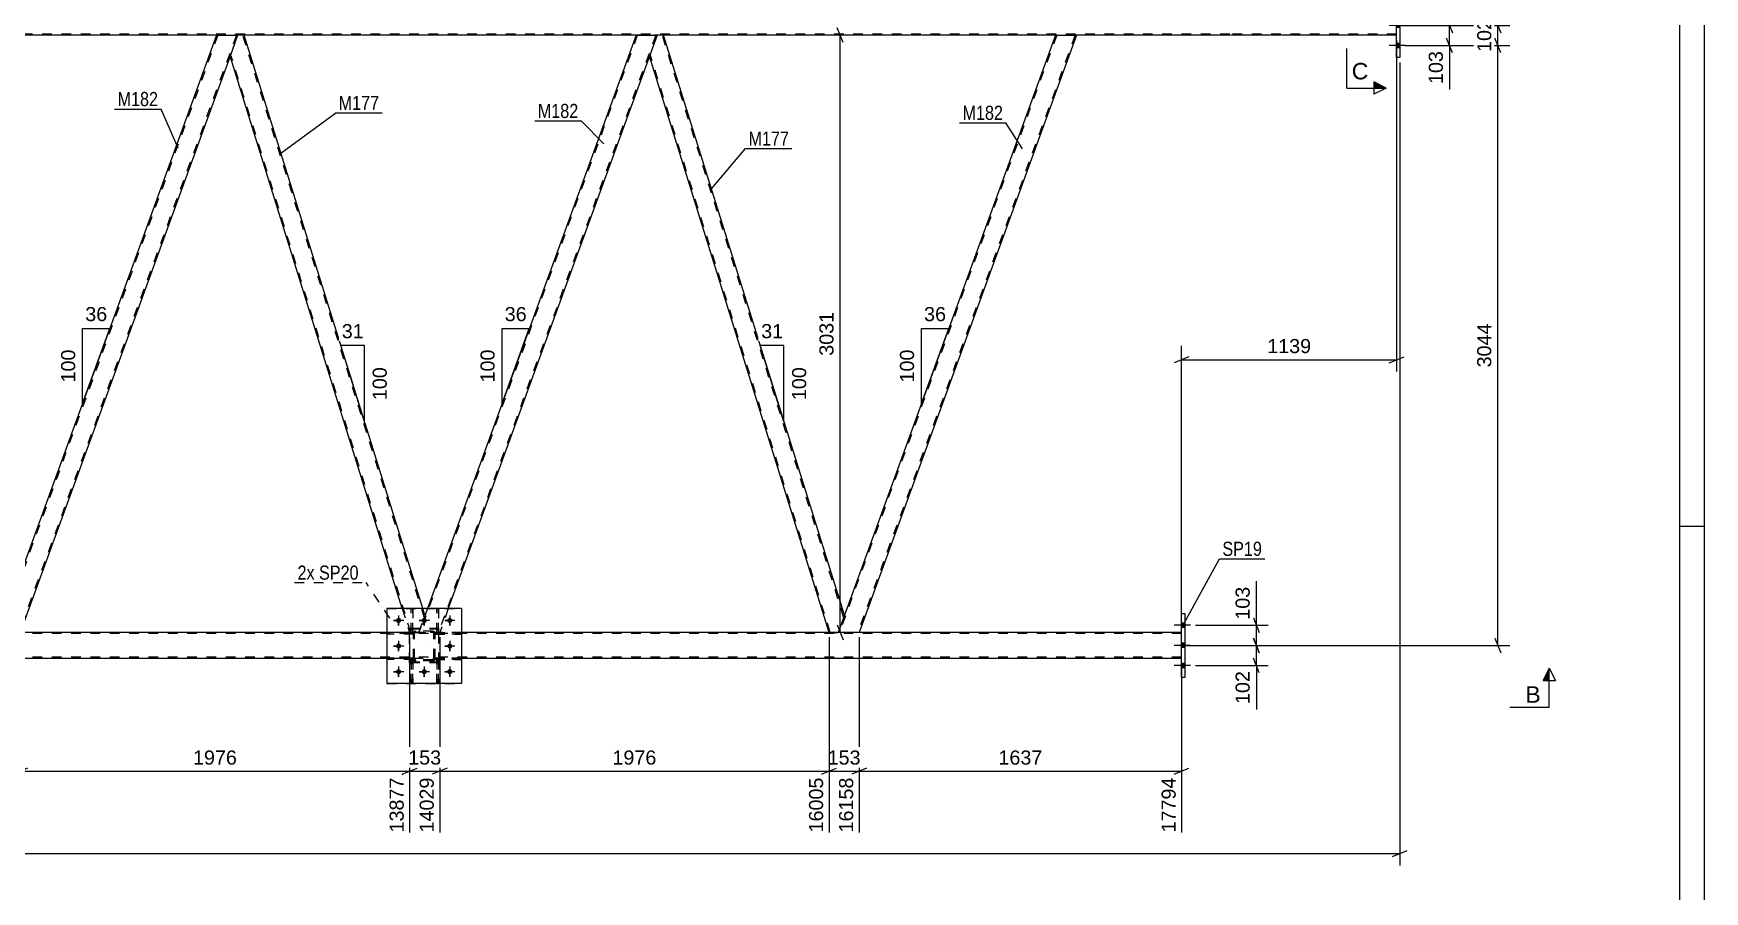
# Model space of a CAD drawing. Header units: millimetres. Extents: x -111 to 730, y -400 to 194.
# Drawn here: x 390.5 to 729.7, y -175.8 to -1.6 of the extents above; entities that cross this region are included whole.
import ezdxf

# ---------------------------------------------------------------- set-up
doc = ezdxf.new("R2010")
doc.units = ezdxf.units.MM
doc.linetypes.add('DXK_LINE_DOT2', pattern=[3.9198, 1.9599, -1.9599])
doc.linetypes.add('DXK_LINE_DOT3', pattern=[5.9187, 2.979, -0.9799, 0.9799, -0.9799])
doc.styles.add('Arial', font='ARIAL.TTF', dxfattribs={"height": 0.2})
doc.styles.add('Arial Narrow', font='ARIALN.TTF', dxfattribs={"height": 0.2})

# ---------------------------------------------------------------- blocks, each defined once
blk = doc.blocks.new('Unknown-203724211-1113')
at = {"color": 5, "linetype": 'Continuous'}
for p, q in [((729.67, -399.7), (729.67, 194.3)), ((724.67, -394.7), (724.67, 189.3)), ((729.67, -101.7), (724.67, -101.7))]:
    blk.add_line(p, q, dxfattribs=at)
blk = doc.blocks.new('Part-203724211-3107 - 2778')
at = {"color": 7, "linetype": 'DXK_LINE_DOT2'}
for p, q in [((477.38, -123.23), (471.98, -123.23)), ((471.98, -123.23), (471.98, -123.55)), ((471.98, -123.55), (477.38, -123.55)), ((472.58, -123.55), (472.58, -123.23)), ((477.38, -123.55), (477.38, -123.23))]:
    blk.add_line(p, q, dxfattribs=at)
blk = doc.blocks.new('Part-203724211-3131 - 2778')
at = {"color": 7, "linetype": 'DXK_LINE_DOT2'}
for p, q in [((467.13, -123.24), (467.13, -118.39)), ((467.13, -118.39), (467.45, -118.39)), ((467.45, -118.39), (467.45, -123.24)), ((467.13, -122.64), (467.45, -122.64)), ((467.45, -123.24), (467.13, -123.24))]:
    blk.add_line(p, q, dxfattribs=at)
blk = doc.blocks.new('Part-203724211-3101 - 2778')
at = {"color": 7, "linetype": 'DXK_LINE_DOT2'}
for p, q in [((472.33, -133.59), (472.33, -128.76)), ((472.33, -128.76), (472.65, -128.76)), ((472.65, -128.76), (472.65, -133.59)), ((472.33, -129.36), (472.65, -129.36)), ((472.65, -133.59), (472.33, -133.59))]:
    blk.add_line(p, q, dxfattribs=at)
blk = doc.blocks.new('Part-203724211-3113 - 2778')
at = {"color": 7, "linetype": 'DXK_LINE_DOT2'}
for p, q in [((467.58, -128.43), (462.18, -128.43)), ((462.18, -128.75), (462.18, -128.43)), ((467.58, -128.75), (462.18, -128.75)), ((466.98, -128.75), (466.98, -128.43)), ((467.58, -128.43), (467.58, -128.75))]:
    blk.add_line(p, q, dxfattribs=at)
blk = doc.blocks.new('Part-203724211-2996 - 2778')
at = {"color": 2, "linetype": 'Continuous'}
for p, q in [((431.9, -2), (430.36, -6.25)), ((433.22, -2), (431.9, -2)), ((469.5, -118.4), (433.22, -2)), ((465.31, -118.4), (430.36, -6.25))]:
    blk.add_line(p, q, dxfattribs=at)
at = {"color": 7, "linetype": 'DXK_LINE_DOT2'}
for p, q in [((469.79, -120.12), (432.97, -2)), ((467.07, -123.22), (430.49, -5.88)), ((465.31, -118.4), (466.82, -123.22)), ((469.93, -119.75), (469.5, -118.4)), ((468.66, -123.22), (469.93, -119.75)), ((466.82, -123.22), (468.66, -123.22))]:
    blk.add_line(p, q, dxfattribs=at)
blk = doc.blocks.new('Bolt-203724211-3374 - 2778')
at = {"linetype": 'Continuous'}
for points in [[(465.1, -120.8, -1), (464.06, -120.8, -1)], [(470.3, -120.8, -1), (469.26, -120.8, -1)], [(475.5, -120.8, -1), (474.46, -120.8, -1)], [(465.1, -126, -1), (464.06, -126, -1)], [(475.5, -126, -1), (474.46, -126, -1)], [(465.1, -131.2, -1), (464.06, -131.2, -1)], [(470.3, -131.2, -1), (469.26, -131.2, -1)], [(475.5, -131.2, -1), (474.46, -131.2, -1)]]:
    blk.add_hatch(color=1, dxfattribs=at).paths.add_polyline_path(points)
at = {"color": 1, "linetype": 'Continuous'}
for p, q in [((465.62, -120.8), (463.54, -120.8)), ((464.58, -119.76), (464.58, -121.84)), ((470.82, -120.8), (468.74, -120.8)), ((469.78, -119.76), (469.78, -121.84)), ((476.02, -120.8), (473.94, -120.8)), ((474.98, -119.76), (474.98, -121.84)), ((464.58, -124.96), (464.58, -127.04)), ((474.98, -124.96), (474.98, -127.04)), ((465.62, -126), (463.54, -126)), ((476.02, -126), (473.94, -126)), ((465.62, -131.2), (463.54, -131.2)), ((464.58, -130.16), (464.58, -132.24)), ((470.82, -131.2), (468.74, -131.2)), ((469.78, -130.16), (469.78, -132.24)), ((476.02, -131.2), (473.94, -131.2)), ((474.98, -130.16), (474.98, -132.24))]:
    blk.add_line(p, q, dxfattribs=at)
blk = doc.blocks.new('Part-203724211-3031 - 2778')
at = {"color": 7, "linetype": 'DXK_LINE_DOT2'}
for p, q in [((427.9, -2), (383.78, -123.22)), ((431.65, -2), (387.53, -123.22)), ((427.9, -2), (427.92, -2)), ((431.9, -2), (430.36, -6.25)), ((384.79, -119.75), (383.53, -123.22)), ((387.78, -123.22), (383.53, -123.22))]:
    blk.add_line(p, q, dxfattribs=at)
at = {"color": 2, "linetype": 'Continuous'}
for p, q in [((427.65, -2), (384.79, -119.75)), ((427.65, -2), (431.9, -2)), ((430.36, -6.25), (387.78, -123.22))]:
    blk.add_line(p, q, dxfattribs=at)
blk = doc.blocks.new('Part-203724211-3036 - 2778')
at = {"color": 7, "linetype": 'DXK_LINE_DOT2'}
for p, q in [((513.04, -2), (468.92, -123.22)), ((516.78, -2), (472.66, -123.22)), ((513.04, -2), (513.06, -2)), ((517.04, -2), (515.49, -6.25)), ((470.42, -118.4), (468.66, -123.22)), ((474.67, -118.4), (472.92, -123.22)), ((472.92, -123.22), (468.66, -123.22))]:
    blk.add_line(p, q, dxfattribs=at)
at = {"color": 2, "linetype": 'Continuous'}
for p, q in [((512.78, -2), (470.42, -118.4)), ((512.78, -2), (517.04, -2)), ((515.49, -6.25), (474.67, -118.4))]:
    blk.add_line(p, q, dxfattribs=at)
blk = doc.blocks.new('Part-203724211-3041 - 2778')
at = {"color": 7, "linetype": 'DXK_LINE_DOT2'}
for p, q in [((598.17, -2), (554.05, -123.22)), ((601.92, -2), (557.8, -123.22)), ((598.17, -2), (598.19, -2)), ((555.06, -119.75), (553.8, -123.22)), ((558.05, -123.22), (553.8, -123.22))]:
    blk.add_line(p, q, dxfattribs=at)
at = {"color": 2, "linetype": 'Continuous'}
for p, q in [((597.92, -2), (555.06, -119.75)), ((602.17, -2), (558.05, -123.22)), ((597.92, -2), (602.17, -2))]:
    blk.add_line(p, q, dxfattribs=at)
blk = doc.blocks.new('Part-203724211-3046 - 2778')
at = {"color": 2, "linetype": 'Continuous'}
for p, q in [((517.04, -2), (515.49, -6.25)), ((518.36, -2), (517.04, -2)), ((555.06, -119.75), (518.36, -2)), ((551.95, -123.22), (515.49, -6.25)), ((554.79, -120.49), (553.8, -123.22)), ((555.06, -119.75), (554.79, -120.49))]:
    blk.add_line(p, q, dxfattribs=at)
at = {"color": 7, "linetype": 'DXK_LINE_DOT2'}
for p, q in [((554.92, -120.12), (518.11, -2)), ((552.2, -123.22), (515.63, -5.88)), ((555.04, -119.81), (554.79, -120.49)), ((551.95, -123.22), (553.8, -123.22))]:
    blk.add_line(p, q, dxfattribs=at)
blk = doc.blocks.new('Part-203724211-3056 - 2778')
at = {"color": 2, "linetype": 'Continuous'}
for p, q in [((667.17, -6.5), (667.17, 6.5)), ((667.17, 6.5), (667.81, 6.5)), ((667.81, 6.5), (667.81, -6.5)), ((667.81, -6.5), (667.17, -6.5))]:
    blk.add_line(p, q, dxfattribs=at)
blk = doc.blocks.new('Part-203724211-3097 - 2778')
at = {"color": 7, "linetype": 'DXK_LINE_DOT2'}
for p, q in [((472.78, -122.59), (466.78, -122.59)), ((466.78, -129.39), (466.78, -122.59)), ((472.78, -129.39), (472.78, -122.59)), ((472.78, -129.39), (466.78, -129.39))]:
    blk.add_line(p, q, dxfattribs=at)
blk = doc.blocks.new('Part-203724211-3098 - 2778')
at = {"color": 7, "linetype": 'DXK_LINE_DOT2'}
for p, q in [((472.78, -122.46), (466.78, -122.46)), ((466.78, -129.26), (466.78, -122.46)), ((472.78, -129.26), (472.78, -122.46)), ((472.78, -129.26), (466.78, -129.26))]:
    blk.add_line(p, q, dxfattribs=at)
blk = doc.blocks.new('Part-203724211-3099 - 2778')
at = {"color": 7, "linetype": 'DXK_LINE_DOT2'}
for p, q in [((467.58, -123.48), (467.61, -123.29)), ((467.61, -123.29), (467.58, -123.48)), ((467.58, -128.52), (467.58, -123.48)), ((467.82, -123.48), (467.84, -123.38)), ((467.82, -128.52), (467.82, -123.48)), ((467.84, -123.38), (467.89, -123.31)), ((467.87, -123.03), (468.06, -123)), ((468.06, -123), (467.87, -123.03)), ((467.89, -123.31), (467.97, -123.25)), ((467.97, -123.25), (468.06, -123.24)), ((471.5, -123), (468.06, -123)), ((468.06, -123.24), (471.5, -123.24)), ((471.5, -123), (471.68, -123.03)), ((471.68, -123.03), (471.5, -123)), ((471.5, -123.24), (471.59, -123.25)), ((471.59, -123.25), (471.67, -123.31)), ((471.67, -123.31), (471.72, -123.38)), ((471.72, -123.38), (471.74, -123.48)), ((471.74, -128.52), (471.74, -123.48)), ((471.94, -123.29), (471.98, -123.48)), ((471.98, -123.48), (471.94, -123.29)), ((471.98, -128.52), (471.98, -123.48)), ((467.61, -128.7), (467.58, -128.52)), ((467.58, -128.52), (467.61, -128.7)), ((467.84, -128.61), (467.82, -128.52)), ((467.89, -128.69), (467.84, -128.61)), ((467.97, -128.74), (467.89, -128.69)), ((468.06, -128.76), (467.97, -128.74)), ((471.5, -128.76), (468.06, -128.76)), ((471.59, -128.74), (471.5, -128.76)), ((471.67, -128.69), (471.59, -128.74)), ((471.72, -128.61), (471.67, -128.69)), ((471.74, -128.52), (471.72, -128.61)), ((471.98, -128.52), (471.94, -128.7)), ((471.94, -128.7), (471.98, -128.52)), ((468.06, -129), (467.87, -128.96)), ((467.87, -128.96), (468.06, -129)), ((471.5, -129), (468.06, -129)), ((471.68, -128.96), (471.5, -129)), ((471.5, -129), (471.68, -128.96))]:
    blk.add_line(p, q, dxfattribs=at)
at = {"color": 7, "linetype": 'DXK_LINE_DOT3'}
blk.add_line((469.78, -126), (469.78, -126), dxfattribs=at)
at = {"color": 7, "linetype": 'DXK_LINE_DOT2'}
for centre, start, end in [((468.06, -123.48), 112.5, 157.5), ((468.06, -123.48), 112.5, 157.5), ((471.5, -123.48), 22.5, 67.5), ((471.5, -123.48), 22.5, 67.5), ((468.06, -128.52), 202.5, 247.5), ((468.06, -128.52), 202.5, 247.5), ((471.5, -128.52), 292.5, 337.5), ((471.5, -128.52), 292.5, 337.5)]:
    blk.add_arc(centre, 0.48, start, end, dxfattribs=at)
blk = doc.blocks.new('Part-203724211-3103 - 2778')
at = {"color": 7, "linetype": 'DXK_LINE_DOT2'}
for p, q in [((472.33, -123.24), (472.33, -118.39)), ((472.33, -118.39), (472.65, -118.39)), ((472.65, -118.39), (472.65, -123.24)), ((472.33, -122.64), (472.65, -122.64)), ((472.65, -123.24), (472.33, -123.24))]:
    blk.add_line(p, q, dxfattribs=at)
blk = doc.blocks.new('Part-203724211-3104 - 2778')
at = {"color": 7, "linetype": 'DXK_LINE_DOT2'}
for p, q in [((467.58, -128.43), (462.18, -128.43)), ((462.18, -128.43), (462.18, -128.75)), ((467.58, -128.75), (462.18, -128.75)), ((466.98, -128.75), (466.98, -128.43)), ((467.58, -128.75), (467.58, -128.43))]:
    blk.add_line(p, q, dxfattribs=at)
blk = doc.blocks.new('Part-203724211-3105 - 2778')
at = {"color": 7, "linetype": 'DXK_LINE_DOT2'}
for p, q in [((467.58, -123.23), (462.18, -123.23)), ((462.18, -123.23), (462.18, -123.55)), ((467.58, -123.55), (462.18, -123.55)), ((466.98, -123.55), (466.98, -123.23)), ((467.58, -123.55), (467.58, -123.23))]:
    blk.add_line(p, q, dxfattribs=at)
blk = doc.blocks.new('Part-203724211-3106 - 2778')
at = {"color": 7, "linetype": 'DXK_LINE_DOT2'}
for p, q in [((477.38, -128.43), (471.98, -128.43)), ((471.98, -128.43), (471.98, -128.75)), ((471.98, -128.75), (477.38, -128.75)), ((472.58, -128.75), (472.58, -128.43)), ((477.38, -128.75), (477.38, -128.43))]:
    blk.add_line(p, q, dxfattribs=at)
blk = doc.blocks.new('Part-203724211-3108 - 2778')
at = {"color": 7, "linetype": 'DXK_LINE_DOT2'}
for p, q in [((467.58, -123.48), (467.61, -123.29)), ((467.61, -123.29), (467.58, -123.48)), ((467.58, -128.52), (467.58, -123.48)), ((467.82, -123.48), (467.84, -123.38)), ((467.82, -128.52), (467.82, -123.48)), ((467.84, -123.38), (467.89, -123.31)), ((467.87, -123.03), (468.06, -123)), ((468.06, -123), (467.87, -123.03)), ((467.89, -123.31), (467.97, -123.25)), ((467.97, -123.25), (468.06, -123.24)), ((471.5, -123), (468.06, -123)), ((468.06, -123.24), (471.5, -123.24)), ((471.5, -123), (471.68, -123.03)), ((471.68, -123.03), (471.5, -123)), ((471.5, -123.24), (471.59, -123.25)), ((471.59, -123.25), (471.67, -123.31)), ((471.67, -123.31), (471.72, -123.38)), ((471.72, -123.38), (471.74, -123.48)), ((471.74, -128.52), (471.74, -123.48)), ((471.94, -123.29), (471.98, -123.48)), ((471.98, -123.48), (471.94, -123.29)), ((471.98, -128.52), (471.98, -123.48)), ((467.61, -128.7), (467.58, -128.52)), ((467.58, -128.52), (467.61, -128.7)), ((467.84, -128.61), (467.82, -128.52)), ((467.89, -128.69), (467.84, -128.61)), ((467.97, -128.74), (467.89, -128.69)), ((468.06, -128.76), (467.97, -128.74)), ((471.5, -128.76), (468.06, -128.76)), ((471.59, -128.74), (471.5, -128.76)), ((471.67, -128.69), (471.59, -128.74)), ((471.72, -128.61), (471.67, -128.69)), ((471.74, -128.52), (471.72, -128.61)), ((471.98, -128.52), (471.94, -128.7)), ((471.94, -128.7), (471.98, -128.52)), ((468.06, -129), (467.87, -128.96)), ((467.87, -128.96), (468.06, -129)), ((471.5, -129), (468.06, -129)), ((471.68, -128.96), (471.5, -129)), ((471.5, -129), (471.68, -128.96))]:
    blk.add_line(p, q, dxfattribs=at)
at = {"color": 7, "linetype": 'DXK_LINE_DOT3'}
blk.add_line((469.78, -126), (469.78, -126), dxfattribs=at)
at = {"color": 7, "linetype": 'DXK_LINE_DOT2'}
for centre, start, end in [((468.06, -123.48), 112.5, 157.5), ((468.06, -123.48), 112.5, 157.5), ((471.5, -123.48), 22.5, 67.5), ((471.5, -123.48), 22.5, 67.5), ((468.06, -128.52), 202.5, 247.5), ((468.06, -128.52), 202.5, 247.5), ((471.5, -128.52), 292.5, 337.5), ((471.5, -128.52), 292.5, 337.5)]:
    blk.add_arc(centre, 0.48, start, end, dxfattribs=at)
blk = doc.blocks.new('Part-203724211-3110 - 2778')
at = {"color": 7, "linetype": 'DXK_LINE_DOT2'}
for p, q in [((472.65, -128.76), (472.33, -128.76)), ((472.33, -128.76), (472.33, -133.59)), ((472.65, -133.59), (472.65, -128.76)), ((472.33, -129.36), (472.65, -129.36)), ((472.33, -133.59), (472.65, -133.59))]:
    blk.add_line(p, q, dxfattribs=at)
blk = doc.blocks.new('Part-203724211-3112 - 2778')
at = {"color": 2, "linetype": 'Continuous'}
for p, q in [((472.33, -118.4), (472.33, -118.39)), ((472.65, -118.39), (472.33, -118.39)), ((472.65, -118.4), (472.65, -118.39))]:
    blk.add_line(p, q, dxfattribs=at)
at = {"color": 7, "linetype": 'DXK_LINE_DOT2'}
for p, q in [((472.33, -123.24), (472.33, -118.4)), ((472.65, -123.24), (472.65, -118.4)), ((472.33, -122.64), (472.65, -122.64)), ((472.65, -123.24), (472.33, -123.24))]:
    blk.add_line(p, q, dxfattribs=at)
blk = doc.blocks.new('Part-203724211-3114 - 2778')
at = {"color": 7, "linetype": 'DXK_LINE_DOT2'}
for p, q in [((467.58, -123.23), (462.18, -123.23)), ((462.18, -123.55), (462.18, -123.23)), ((467.58, -123.55), (462.18, -123.55)), ((466.98, -123.55), (466.98, -123.23)), ((467.58, -123.23), (467.58, -123.55))]:
    blk.add_line(p, q, dxfattribs=at)
blk = doc.blocks.new('Part-203724211-3115 - 2778')
at = {"color": 7, "linetype": 'DXK_LINE_DOT2'}
for p, q in [((471.98, -128.75), (471.98, -128.43)), ((471.98, -128.43), (477.38, -128.43)), ((477.38, -128.75), (471.98, -128.75)), ((472.58, -128.75), (472.58, -128.43)), ((477.38, -128.43), (477.38, -128.75))]:
    blk.add_line(p, q, dxfattribs=at)
blk = doc.blocks.new('Part-203724211-3116 - 2778')
at = {"color": 7, "linetype": 'DXK_LINE_DOT2'}
for p, q in [((471.98, -123.55), (471.98, -123.23)), ((471.98, -123.23), (477.38, -123.23)), ((477.38, -123.55), (471.98, -123.55)), ((472.58, -123.55), (472.58, -123.23)), ((477.38, -123.23), (477.38, -123.55))]:
    blk.add_line(p, q, dxfattribs=at)
blk = doc.blocks.new('Part-203724211-3121 - 2778')
at = {"color": 7, "linetype": 'DXK_LINE_DOT2'}
for p, q in [((462.18, -118.4), (477.38, -118.4)), ((462.18, -118.4), (462.18, -133.6)), ((477.38, -118.4), (477.38, -133.6)), ((462.18, -133.6), (477.38, -133.6))]:
    blk.add_line(p, q, dxfattribs=at)
blk = doc.blocks.new('Part-203724211-3126 - 2778')
at = {"color": 2, "linetype": 'Continuous'}
for p, q in [((477.38, -118.4), (462.18, -118.4)), ((462.18, -118.4), (462.18, -133.6)), ((477.38, -118.4), (477.38, -133.6)), ((477.38, -133.6), (462.18, -133.6))]:
    blk.add_line(p, q, dxfattribs=at)
blk = doc.blocks.new('Part-203724211-3129 - 2778')
at = {"color": 7, "linetype": 'DXK_LINE_DOT2'}
for p, q in [((467.13, -133.59), (467.13, -128.76)), ((467.13, -128.76), (467.45, -128.76)), ((467.45, -128.76), (467.45, -133.59)), ((467.13, -129.36), (467.45, -129.36)), ((467.45, -133.59), (467.13, -133.59))]:
    blk.add_line(p, q, dxfattribs=at)
blk = doc.blocks.new('Part-203724211-3138 - 2778')
at = {"color": 7, "linetype": 'DXK_LINE_DOT2'}
for p, q in [((467.45, -128.76), (467.13, -128.76)), ((467.13, -128.76), (467.13, -133.59)), ((467.45, -133.59), (467.45, -128.76)), ((467.13, -129.36), (467.45, -129.36)), ((467.13, -133.59), (467.45, -133.59))]:
    blk.add_line(p, q, dxfattribs=at)
blk = doc.blocks.new('Part-203724211-3140 - 2778')
at = {"color": 2, "linetype": 'Continuous'}
for p, q in [((467.13, -118.4), (467.13, -118.39)), ((467.45, -118.39), (467.13, -118.39)), ((467.45, -118.4), (467.45, -118.39))]:
    blk.add_line(p, q, dxfattribs=at)
at = {"color": 7, "linetype": 'DXK_LINE_DOT2'}
for p, q in [((467.13, -123.24), (467.13, -118.4)), ((467.45, -123.24), (467.45, -118.4)), ((467.13, -122.64), (467.45, -122.64)), ((467.45, -123.24), (467.13, -123.24))]:
    blk.add_line(p, q, dxfattribs=at)
blk = doc.blocks.new('Part-203724211-3150 - 2778')
at = {"color": 2, "linetype": 'Continuous'}
for p, q in [((623.52, -132.36), (623.52, -119.36)), ((623.52, -119.36), (624.16, -119.36)), ((624.16, -119.36), (624.16, -132.36)), ((624.16, -132.36), (623.52, -132.36))]:
    blk.add_line(p, q, dxfattribs=at)
blk = doc.blocks.new('Bolt-203724211-3368 - 2778')
at = {"linetype": 'Continuous'}
for points in [[(667.81, 3.66), (667.81, 4.54), (667.17, 4.54), (667.17, 3.66)], [(667.81, 3.66), (667.81, 4.54), (667.17, 4.54), (667.17, 3.66)], [(667.81, 3.66), (667.81, 4.54), (667.17, 4.54), (667.17, 3.66)], [(667.81, -0.46), (667.81, 0.42), (667.17, 0.42), (667.17, -0.46)], [(667.81, -0.46), (667.81, 0.42), (667.17, 0.42), (667.17, -0.46)], [(667.81, -4.54), (667.81, -3.66), (667.17, -3.66), (667.17, -4.54)], [(667.81, -4.54), (667.81, -3.66), (667.17, -3.66), (667.17, -4.54)], [(667.81, -4.54), (667.81, -3.66), (667.17, -3.66), (667.17, -4.54)]]:
    blk.add_hatch(color=1, dxfattribs=at).paths.add_polyline_path(points)
at = {"color": 1, "linetype": 'Continuous'}
for p, q in [((668.97, 4.1), (665.65, 4.1)), ((668.97, 4.1), (665.65, 4.1)), ((668.97, 4.1), (665.65, 4.1)), ((667.81, 4.54), (667.17, 4.54)), ((667.81, 4.54), (667.17, 4.54)), ((667.81, 4.54), (667.17, 4.54)), ((667.81, 3.66), (667.17, 3.66)), ((667.81, 3.66), (667.17, 3.66)), ((667.81, 3.66), (667.17, 3.66)), ((667.81, 0.42), (667.17, 0.42)), ((667.81, 0.42), (667.17, 0.42)), ((668.97, -0.02), (665.65, -0.02)), ((668.97, -0.02), (665.65, -0.02)), ((667.81, -0.46), (667.17, -0.46)), ((667.81, -0.46), (667.17, -0.46)), ((668.97, -4.1), (665.65, -4.1)), ((668.97, -4.1), (665.65, -4.1)), ((668.97, -4.1), (665.65, -4.1)), ((667.81, -3.66), (667.17, -3.66)), ((667.81, -3.66), (667.17, -3.66)), ((667.81, -3.66), (667.17, -3.66)), ((667.81, -4.54), (667.17, -4.54)), ((667.81, -4.54), (667.17, -4.54)), ((667.81, -4.54), (667.17, -4.54))]:
    blk.add_line(p, q, dxfattribs=at)
blk = doc.blocks.new('Part-203724211-3360 - 2778')
at = {"color": 7, "linetype": 'DXK_LINE_DOT2'}
for p, q in [((667.17, 2), (667.17, -2)), ((633.32, -1.76), (-29.49, -1.76)), ((433.22, -2), (427.65, -2)), ((518.36, -2), (512.78, -2)), ((602.17, -2), (597.92, -2)), ((667.17, -1.76), (633.42, -1.76))]:
    blk.add_line(p, q, dxfattribs=at)
at = {"color": 2, "linetype": 'Continuous'}
for p, q in [((427.65, -2), (348.09, -2)), ((512.78, -2), (433.22, -2)), ((597.92, -2), (518.36, -2)), ((633.32, -2), (602.17, -2)), ((667.17, -2), (633.42, -2))]:
    blk.add_line(p, q, dxfattribs=at)
blk = doc.blocks.new('Part-203724211-3365 - 2778')
at = {"color": 7, "linetype": 'DXK_LINE_DOT2'}
for p, q in [((623.52, -123.46), (-50.14, -123.46)), ((477.38, -123.22), (462.18, -123.22)), ((623.52, -128.5), (623.52, -123.22)), ((623.52, -128.26), (-50.14, -128.26)), ((477.38, -128.5), (462.18, -128.5))]:
    blk.add_line(p, q, dxfattribs=at)
at = {"color": 2, "linetype": 'Continuous'}
for p, q in [((462.18, -123.22), (221.96, -123.22)), ((623.52, -123.22), (477.38, -123.22)), ((462.18, -128.5), (221.96, -128.5)), ((623.52, -128.5), (477.38, -128.5))]:
    blk.add_line(p, q, dxfattribs=at)
blk = doc.blocks.new('Bolt-203724211-3373 - 2778')
at = {"color": 1, "linetype": 'Continuous'}
for p, q in [((463.54, -120.8), (464.23, -120.8)), ((464.58, -119.76), (464.58, -120.45)), ((464.58, -121.84), (464.58, -121.14)), ((465.62, -120.8), (464.93, -120.8)), ((468.74, -120.8), (469.43, -120.8)), ((469.78, -119.76), (469.78, -120.45)), ((469.78, -121.84), (469.78, -121.14)), ((470.82, -120.8), (470.13, -120.8)), ((473.94, -120.8), (474.63, -120.8)), ((474.98, -119.76), (474.98, -120.45)), ((474.98, -121.84), (474.98, -121.14)), ((476.02, -120.8), (475.33, -120.8)), ((464.58, -124.96), (464.58, -125.65)), ((474.98, -124.96), (474.98, -125.65)), ((463.54, -126), (464.23, -126)), ((464.58, -127.04), (464.58, -126.34)), ((465.62, -126), (464.93, -126)), ((473.94, -126), (474.63, -126)), ((474.98, -127.04), (474.98, -126.34)), ((476.02, -126), (475.33, -126)), ((463.54, -131.2), (464.23, -131.2)), ((464.58, -130.16), (464.58, -130.85)), ((464.58, -132.24), (464.58, -131.54)), ((465.62, -131.2), (464.93, -131.2)), ((468.74, -131.2), (469.43, -131.2)), ((469.78, -130.16), (469.78, -130.85)), ((469.78, -132.24), (469.78, -131.54)), ((470.82, -131.2), (470.13, -131.2)), ((473.94, -131.2), (474.63, -131.2)), ((474.98, -130.16), (474.98, -130.85)), ((474.98, -132.24), (474.98, -131.54)), ((476.02, -131.2), (475.33, -131.2))]:
    blk.add_line(p, q, dxfattribs=at)
blk = doc.blocks.new('Bolt-203724211-3375 - 2778')
at = {"linetype": 'Continuous'}
for points in [[(624.16, -122.2), (624.16, -121.32), (623.52, -121.32), (623.52, -122.2)], [(624.16, -122.2), (624.16, -121.32), (623.52, -121.32), (623.52, -122.2)], [(624.16, -122.2), (624.16, -121.32), (623.52, -121.32), (623.52, -122.2)], [(624.16, -126.32), (624.16, -125.44), (623.52, -125.44), (623.52, -126.32)], [(624.16, -126.32), (624.16, -125.44), (623.52, -125.44), (623.52, -126.32)], [(624.16, -130.4), (624.16, -129.52), (623.52, -129.52), (623.52, -130.4)], [(624.16, -130.4), (624.16, -129.52), (623.52, -129.52), (623.52, -130.4)], [(624.16, -130.4), (624.16, -129.52), (623.52, -129.52), (623.52, -130.4)]]:
    blk.add_hatch(color=1, dxfattribs=at).paths.add_polyline_path(points)
at = {"color": 1, "linetype": 'Continuous'}
for p, q in [((625.32, -121.76), (622, -121.76)), ((625.32, -121.76), (622, -121.76)), ((625.32, -121.76), (622, -121.76)), ((624.16, -121.32), (623.52, -121.32)), ((624.16, -121.32), (623.52, -121.32)), ((624.16, -121.32), (623.52, -121.32)), ((624.16, -122.2), (623.52, -122.2)), ((624.16, -122.2), (623.52, -122.2)), ((624.16, -122.2), (623.52, -122.2)), ((624.16, -125.44), (623.52, -125.44)), ((624.16, -125.44), (623.52, -125.44)), ((625.32, -125.88), (622, -125.88)), ((625.32, -125.88), (622, -125.88)), ((624.16, -126.32), (623.52, -126.32)), ((624.16, -126.32), (623.52, -126.32)), ((625.32, -129.96), (622, -129.96)), ((625.32, -129.96), (622, -129.96)), ((625.32, -129.96), (622, -129.96)), ((624.16, -129.52), (623.52, -129.52)), ((624.16, -129.52), (623.52, -129.52)), ((624.16, -129.52), (623.52, -129.52)), ((624.16, -130.4), (623.52, -130.4)), ((624.16, -130.4), (623.52, -130.4)), ((624.16, -130.4), (623.52, -130.4))]:
    blk.add_line(p, q, dxfattribs=at)
blk = doc.blocks.new('AngleDimension-203724211-4497 - 2778')
at = {"color": 7, "linetype": 'Continuous'}
for p, q in [((400.44, -61.54), (405.98, -61.54)), ((400.44, -76.76), (405.98, -61.54)), ((400.44, -76.76), (400.44, -61.54)), ((403.15, -69.3), (405.98, -61.54))]:
    blk.add_line(p, q, dxfattribs=at)
at = {"color": 0}
for points in [[(406.03, -60.64), (406.03, -56.44), (400.38, -56.44), (400.38, -60.64)], [(399.54, -65.22), (395.34, -65.22), (395.34, -73.09), (399.54, -73.09)]]:
    blk.add_wipeout(points, dxfattribs=at)
at = {"color": 3, "style": 'Arial'}
blk.add_text('36', height=2.865, dxfattribs=at).set_placement((400.98, -60.04))
blk.add_text('100', height=2.865, rotation=90.0002, dxfattribs=at).set_placement((398.94, -72.49))
blk = doc.blocks.new('StraightDimension-203724211-15833 - 2778')
at = {"color": 7, "linetype": 'Continuous'}
for p, q in [((688.33, -5.6), (687.13, -2.6)), ((670.21, -4.1), (690.13, -4.1)), ((687.73, -125.86), (687.73, -4.1)), ((687.13, -124.36), (688.33, -127.36)), ((624.52, -125.86), (690.13, -125.86))]:
    blk.add_line(p, q, dxfattribs=at)
at = {"color": 0}
blk.add_wipeout([(686.98, -59.93), (682.78, -59.93), (682.78, -70.03), (686.98, -70.03)], dxfattribs=at)
at = {"color": 3, "style": 'Arial'}
blk.add_text('3044', height=2.865, rotation=90.0002, dxfattribs=at).set_placement((686.38, -69.43))
blk = doc.blocks.new('StraightDimension-203724211-3465 - 2778')
at = {"color": 7, "linetype": 'Continuous'}
for p, q in [((387.78, -124.22), (387.78, -163.83)), ((466.82, -124.22), (466.82, -163.83)), ((389.28, -150.81), (386.28, -152.01)), ((387.78, -151.41), (466.82, -151.41)), ((465.32, -152.01), (468.32, -150.81))]:
    blk.add_line(p, q, dxfattribs=at)
at = {"color": 0}
blk.add_wipeout([(432.35, -150.66), (432.35, -146.46), (422.25, -146.46), (422.25, -150.66)], dxfattribs=at)
at = {"color": 0, "linetype": 'Continuous'}
blk.add_wipeout([(466.22, -152.11), (462.02, -152.11), (462.02, -164.43), (466.22, -164.43)], dxfattribs=at)
at = {"color": 3, "style": 'Arial'}
blk.add_text('1976', height=2.865, dxfattribs=at).set_placement((422.85, -150.06))
at = {"color": 3, "linetype": 'Continuous', "style": 'Arial'}
blk.add_text('13877', height=2.865, rotation=90.0002, dxfattribs=at).set_placement((465.62, -163.83))
blk = doc.blocks.new('StraightDimension-203724211-4369 - 2778')
at = {"color": 7, "linetype": 'Continuous'}
for p, q in [((667.17, -3), (667.17, -70.28)), ((625.02, -67.28), (622.02, -68.48)), ((623.52, -122.22), (623.52, -65.03)), ((665.67, -68.48), (668.67, -67.28)), ((623.52, -67.88), (667.17, -67.88))]:
    blk.add_line(p, q, dxfattribs=at)
at = {"color": 0}
blk.add_wipeout([(650.39, -67.13), (650.39, -62.93), (640.3, -62.93), (640.3, -67.13)], dxfattribs=at)
at = {"color": 3, "style": 'Arial'}
blk.add_text('1139', height=2.865, dxfattribs=at).set_placement((640.9, -66.53))
blk = doc.blocks.new('AngleDimension-203724211-12830 - 2778')
at = {"color": 7, "linetype": 'Continuous'}
for p, q in [((540.4, -72.72), (537.99, -65)), ((542.81, -65), (537.99, -65)), ((542.81, -80.46), (537.99, -65)), ((542.81, -80.46), (542.81, -65))]:
    blk.add_line(p, q, dxfattribs=at)
at = {"color": 0}
for points in [[(543.23, -64.1), (543.23, -59.9), (537.58, -59.9), (537.58, -64.1)], [(547.91, -68.79), (543.71, -68.79), (543.71, -76.67), (547.91, -76.67)]]:
    blk.add_wipeout(points, dxfattribs=at)
at = {"color": 3, "style": 'Arial'}
blk.add_text('31', height=2.865, dxfattribs=at).set_placement((538.18, -63.5))
blk.add_text('100', height=2.865, rotation=90.0002, dxfattribs=at).set_placement((547.31, -76.07))
blk = doc.blocks.new('StraightDimension-203724211-12866 - 2778')
at = {"color": 7, "linetype": 'Continuous'}
for p, q in [((638.09, -124.38), (639.29, -127.38)), ((625.16, -125.88), (641.09, -125.88)), ((639.29, -131.46), (638.09, -128.46)), ((638.69, -129.96), (638.69, -125.88)), ((626.32, -129.96), (641.09, -129.96))]:
    blk.add_line(p, q, dxfattribs=at)
at = {"color": 0}
blk.add_wipeout([(637.94, -130.49), (633.74, -130.49), (633.74, -138.36), (637.94, -138.36)], dxfattribs=at)
at = {"color": 7, "linetype": 'Continuous'}
blk.add_line((638.69, -129.96), (638.69, -138.88), dxfattribs=at)
blk.add_line((638.69, -129.96), (638.69, -138.88), dxfattribs=at)
at = {"color": 3, "style": 'Arial'}
blk.add_text('102', height=2.865, rotation=90.0002, dxfattribs=at).set_placement((637.34, -137.76))
blk = doc.blocks.new('AngleDimension-203724211-12816 - 2778')
at = {"color": 7, "linetype": 'Continuous'}
for p, q in [((455.27, -72.72), (452.86, -65)), ((457.68, -65), (452.86, -65)), ((457.68, -80.46), (452.86, -65)), ((457.68, -80.46), (457.68, -65))]:
    blk.add_line(p, q, dxfattribs=at)
at = {"color": 0}
for points in [[(458.09, -64.1), (458.09, -59.9), (452.45, -59.9), (452.45, -64.1)], [(462.78, -68.79), (458.58, -68.79), (458.58, -76.67), (462.78, -76.67)]]:
    blk.add_wipeout(points, dxfattribs=at)
at = {"color": 3, "style": 'Arial'}
blk.add_text('31', height=2.865, dxfattribs=at).set_placement((453.05, -63.5))
blk.add_text('100', height=2.865, rotation=90.0002, dxfattribs=at).set_placement((462.18, -76.07))
blk = doc.blocks.new('StraightDimension-203724211-4574 - 2778')
at = {"color": 7, "linetype": 'Continuous'}
for p, q in [((668.81, 0), (680.3, 0)), ((677.3, 1.5), (678.5, -1.5)), ((677.9, -4.1), (677.9, 0)), ((678.5, -5.6), (677.3, -2.6)), ((668.81, -4.1), (680.3, -4.1))]:
    blk.add_line(p, q, dxfattribs=at)
at = {"color": 0}
blk.add_wipeout([(677.15, -4.63), (672.95, -4.63), (672.95, -12.5), (677.15, -12.5)], dxfattribs=at)
at = {"color": 7, "linetype": 'Continuous'}
blk.add_line((677.9, -4.1), (677.9, -13.02), dxfattribs=at)
blk.add_line((677.9, -4.1), (677.9, -13.02), dxfattribs=at)
at = {"color": 3, "style": 'Arial'}
blk.add_text('103', height=2.865, rotation=90.0002, dxfattribs=at).set_placement((676.55, -11.9))
blk = doc.blocks.new('StraightDimension-203724211-3398 - 2778')
at = {"color": 7, "linetype": 'Continuous'}
for p, q in [((558.05, -124.22), (558.05, -163.83)), ((623.52, -129.5), (623.52, -163.83)), ((559.55, -150.81), (556.55, -152.01)), ((558.05, -151.41), (623.52, -151.41)), ((622.02, -152.01), (625.02, -150.81))]:
    blk.add_line(p, q, dxfattribs=at)
at = {"color": 0}
blk.add_wipeout([(595.83, -150.66), (595.83, -146.46), (585.74, -146.46), (585.74, -150.66)], dxfattribs=at)
at = {"color": 0, "linetype": 'Continuous'}
blk.add_wipeout([(622.92, -152.11), (618.72, -152.11), (618.72, -164.43), (622.92, -164.43)], dxfattribs=at)
at = {"color": 3, "style": 'Arial'}
blk.add_text('1637', height=2.865, dxfattribs=at).set_placement((586.34, -150.06))
at = {"color": 3, "linetype": 'Continuous', "style": 'Arial'}
blk.add_text('17794', height=2.865, rotation=90.0002, dxfattribs=at).set_placement((622.32, -163.83))
blk = doc.blocks.new('StraightDimension-203724211-3407 - 2778')
at = {"color": 7, "linetype": 'Continuous'}
for p, q in [((551.95, -124.22), (551.95, -163.83)), ((558.05, -124.22), (558.05, -163.83)), ((550.45, -152.01), (553.45, -150.81)), ((551.95, -151.41), (558.05, -151.41)), ((559.55, -150.81), (556.55, -152.01))]:
    blk.add_line(p, q, dxfattribs=at)
at = {"color": 0}
blk.add_wipeout([(558.94, -150.66), (558.94, -146.46), (551.07, -146.46), (551.07, -150.66)], dxfattribs=at)
at = {"color": 3, "style": 'Arial'}
blk.add_text('153', height=2.865, dxfattribs=at).set_placement((551.67, -150.06))
at = {"color": 0, "linetype": 'Continuous'}
blk.add_wipeout([(557.45, -152.11), (553.25, -152.11), (553.25, -164.43), (557.45, -164.43)], dxfattribs=at)
at = {"color": 3, "linetype": 'Continuous', "style": 'Arial'}
blk.add_text('16158', height=2.865, rotation=90.0002, dxfattribs=at).set_placement((556.85, -163.83))
blk = doc.blocks.new('StraightDimension-203724211-3429 - 2778')
at = {"color": 7, "linetype": 'Continuous'}
for p, q in [((472.92, -124.22), (472.92, -163.83)), ((551.95, -124.22), (551.95, -163.83)), ((474.42, -150.81), (471.42, -152.01)), ((472.92, -151.41), (551.95, -151.41)), ((550.45, -152.01), (553.45, -150.81))]:
    blk.add_line(p, q, dxfattribs=at)
at = {"color": 0}
blk.add_wipeout([(517.48, -150.66), (517.48, -146.46), (507.39, -146.46), (507.39, -150.66)], dxfattribs=at)
at = {"color": 0, "linetype": 'Continuous'}
blk.add_wipeout([(551.35, -152.11), (547.15, -152.11), (547.15, -164.43), (551.35, -164.43)], dxfattribs=at)
at = {"color": 3, "style": 'Arial'}
blk.add_text('1976', height=2.865, dxfattribs=at).set_placement((507.99, -150.06))
at = {"color": 3, "linetype": 'Continuous', "style": 'Arial'}
blk.add_text('16005', height=2.865, rotation=90.0002, dxfattribs=at).set_placement((550.75, -163.83))
blk = doc.blocks.new('StraightDimension-203724211-3447 - 2778')
at = {"color": 7, "linetype": 'Continuous'}
for p, q in [((466.82, -124.22), (466.82, -163.83)), ((472.92, -124.22), (472.92, -163.83)), ((465.32, -152.01), (468.32, -150.81)), ((466.82, -151.41), (472.92, -151.41)), ((474.42, -150.81), (471.42, -152.01))]:
    blk.add_line(p, q, dxfattribs=at)
at = {"color": 0}
blk.add_wipeout([(473.8, -150.66), (473.8, -146.46), (465.93, -146.46), (465.93, -150.66)], dxfattribs=at)
at = {"color": 3, "style": 'Arial'}
blk.add_text('153', height=2.865, dxfattribs=at).set_placement((466.53, -150.06))
at = {"color": 0, "linetype": 'Continuous'}
blk.add_wipeout([(472.32, -152.11), (468.12, -152.11), (468.12, -164.43), (472.32, -164.43)], dxfattribs=at)
at = {"color": 3, "linetype": 'Continuous', "style": 'Arial'}
blk.add_text('14029', height=2.865, rotation=90.0002, dxfattribs=at).set_placement((471.72, -163.83))
blk = doc.blocks.new('StraightDimension-203724211-3818 - 2778')
at = {"color": 7, "linetype": 'Continuous'}
for p, q in [((667.81, -7.5), (667.81, -170.52)), ((-58.76, -168.12), (667.81, -168.12)), ((666.31, -168.72), (669.31, -167.52))]:
    blk.add_line(p, q, dxfattribs=at)
blk = doc.blocks.new('AngleDimension-203724211-4182 - 2778')
at = {"color": 7, "linetype": 'Continuous'}
for p, q in [((570.71, -61.54), (576.25, -61.54)), ((570.71, -76.76), (576.25, -61.54)), ((570.71, -76.76), (570.71, -61.54)), ((573.42, -69.3), (576.25, -61.54))]:
    blk.add_line(p, q, dxfattribs=at)
at = {"color": 0}
for points in [[(576.3, -60.64), (576.3, -56.44), (570.65, -56.44), (570.65, -60.64)], [(569.81, -65.22), (565.61, -65.22), (565.61, -73.09), (569.81, -73.09)]]:
    blk.add_wipeout(points, dxfattribs=at)
at = {"color": 3, "style": 'Arial'}
blk.add_text('36', height=2.865, dxfattribs=at).set_placement((571.25, -60.04))
blk.add_text('100', height=2.865, rotation=90.0002, dxfattribs=at).set_placement((569.21, -72.49))
blk = doc.blocks.new('StraightDimension-203724211-4441 - 2778')
at = {"color": 7, "linetype": 'Continuous'}
for p, q in [((583.26, -2), (551.36, -2)), ((554.81, -3.5), (553.61, -0.5)), ((554.21, -123.22), (554.21, -2)), ((553.61, -121.72), (554.81, -124.72)), ((564.37, -123.22), (551.36, -123.22))]:
    blk.add_line(p, q, dxfattribs=at)
at = {"color": 0}
blk.add_wipeout([(553.46, -57.56), (549.26, -57.56), (549.26, -67.66), (553.46, -67.66)], dxfattribs=at)
at = {"color": 3, "style": 'Arial'}
blk.add_text('3031', height=2.865, rotation=90.0002, dxfattribs=at).set_placement((552.86, -67.06))
blk = doc.blocks.new('AngleDimension-203724211-4558 - 2778')
at = {"color": 7, "linetype": 'Continuous'}
for p, q in [((485.57, -61.54), (491.11, -61.54)), ((485.57, -76.76), (491.11, -61.54)), ((485.57, -76.76), (485.57, -61.54)), ((488.29, -69.3), (491.11, -61.54))]:
    blk.add_line(p, q, dxfattribs=at)
at = {"color": 0}
for points in [[(491.16, -60.64), (491.16, -56.44), (485.52, -56.44), (485.52, -60.64)], [(484.67, -65.22), (480.47, -65.22), (480.47, -73.09), (484.67, -73.09)]]:
    blk.add_wipeout(points, dxfattribs=at)
at = {"color": 3, "style": 'Arial'}
blk.add_text('36', height=2.865, dxfattribs=at).set_placement((486.12, -60.04))
blk.add_text('100', height=2.865, rotation=90.0002, dxfattribs=at).set_placement((484.07, -72.49))
blk = doc.blocks.new('StraightDimension-203724211-12865 - 2778')
at = {"color": 7, "linetype": 'Continuous'}
for p, q in [((626.32, -121.76), (641.09, -121.76)), ((638.09, -120.26), (639.29, -123.26)), ((638.69, -125.88), (638.69, -121.76)), ((639.29, -127.38), (638.09, -124.38)), ((625.16, -125.88), (641.09, -125.88))]:
    blk.add_line(p, q, dxfattribs=at)
at = {"color": 0}
blk.add_wipeout([(637.94, -113.36), (633.74, -113.36), (633.74, -121.24), (637.94, -121.24)], dxfattribs=at)
at = {"color": 7, "linetype": 'Continuous'}
blk.add_line((638.69, -121.76), (638.69, -112.84), dxfattribs=at)
blk.add_line((638.69, -121.76), (638.69, -112.84), dxfattribs=at)
at = {"color": 3, "style": 'Arial'}
blk.add_text('103', height=2.865, rotation=90.0002, dxfattribs=at).set_placement((637.34, -120.64))
blk = doc.blocks.new('StraightDimension-203724211-15832 - 2778')
at = {"color": 7, "linetype": 'Continuous'}
for p, q in [((668.17, 0), (690.13, 0)), ((687.13, 1.5), (688.33, -1.5)), ((687.73, -4.1), (687.73, 0)), ((688.33, -5.6), (687.13, -2.6)), ((670.21, -4.1), (690.13, -4.1))]:
    blk.add_line(p, q, dxfattribs=at)
at = {"color": 0}
blk.add_wipeout([(686.98, 1.89), (682.78, 1.89), (682.78, -5.99), (686.98, -5.99)], dxfattribs=at)
at = {"color": 3, "style": 'Arial'}
blk.add_text('102', height=2.865, rotation=90.0002, dxfattribs=at).set_placement((686.38, -5.39))
blk = doc.blocks.new('Mark-203724211-2992 - 2778')
at = {"color": 0}
blk.add_wipeout([(460.64, -17.18), (460.64, -14.18), (452.41, -14.18), (452.41, -17.18)], dxfattribs=at)
blk.add_wipeout([(460.64, -17.18), (460.64, -14.18), (452.41, -14.18), (452.41, -17.18)], dxfattribs=at)
at = {"color": 30, "linetype": 'Continuous'}
for p, q in [((440.69, -25.97), (451.81, -17.78)), ((451.81, -17.78), (461.24, -17.78))]:
    blk.add_line(p, q, dxfattribs=at)
at = {"color": 3, "style": 'Arial Narrow'}
blk.add_text('M177', height=2.863, dxfattribs=at).set_placement((452.41, -17.18))
blk = doc.blocks.new('Mark-203724211-3027 - 2778')
at = {"color": 0}
blk.add_wipeout([(415.77, -16.38), (415.77, -13.38), (407.54, -13.38), (407.54, -16.38)], dxfattribs=at)
blk.add_wipeout([(415.77, -16.38), (415.77, -13.38), (407.54, -13.38), (407.54, -16.38)], dxfattribs=at)
at = {"color": 30, "linetype": 'Continuous'}
for p in [(406.94, -16.98), (419.84, -24.9)]:
    blk.add_line(p, (416.37, -16.98), dxfattribs=at)
at = {"color": 3, "style": 'Arial Narrow'}
blk.add_text('M182', height=2.863, dxfattribs=at).set_placement((407.54, -16.38))
blk = doc.blocks.new('Mark-203724211-3032 - 2778')
at = {"color": 0}
blk.add_wipeout([(501.06, -18.8), (501.06, -15.8), (492.84, -15.8), (492.84, -18.8)], dxfattribs=at)
blk.add_wipeout([(501.06, -18.8), (501.06, -15.8), (492.84, -15.8), (492.84, -18.8)], dxfattribs=at)
at = {"color": 30, "linetype": 'Continuous'}
for p in [(492.24, -19.4), (506.21, -24.04)]:
    blk.add_line(p, (501.66, -19.4), dxfattribs=at)
at = {"color": 3, "style": 'Arial Narrow'}
blk.add_text('M182', height=2.863, dxfattribs=at).set_placement((492.84, -18.8))
blk = doc.blocks.new('Mark-203724211-3037 - 2778')
at = {"color": 0}
blk.add_wipeout([(587.27, -19.18), (587.27, -16.18), (579.05, -16.18), (579.05, -19.18)], dxfattribs=at)
blk.add_wipeout([(587.27, -19.18), (587.27, -16.18), (579.05, -16.18), (579.05, -19.18)], dxfattribs=at)
at = {"color": 30, "linetype": 'Continuous'}
for p in [(578.45, -19.78), (591.25, -25.08)]:
    blk.add_line(p, (587.87, -19.78), dxfattribs=at)
at = {"color": 3, "style": 'Arial Narrow'}
blk.add_text('M182', height=2.863, dxfattribs=at).set_placement((579.05, -19.18))
blk = doc.blocks.new('Mark-203724211-3042 - 2778')
at = {"color": 0}
blk.add_wipeout([(543.83, -24.41), (543.83, -21.41), (535.61, -21.41), (535.61, -24.41)], dxfattribs=at)
blk.add_wipeout([(543.83, -24.41), (543.83, -21.41), (535.61, -21.41), (535.61, -24.41)], dxfattribs=at)
at = {"color": 30, "linetype": 'Continuous'}
for p, q in [((528.08, -33.2), (535.01, -25.01)), ((535.01, -25.01), (544.43, -25.01))]:
    blk.add_line(p, q, dxfattribs=at)
at = {"color": 3, "style": 'Arial Narrow'}
blk.add_text('M177', height=2.863, dxfattribs=at).set_placement((535.61, -24.41))
blk = doc.blocks.new('Mark-203724211-3146 - 2778')
at = {"color": 0}
blk.add_wipeout([(639.83, -107.68), (639.83, -104.68), (631.79, -104.68), (631.79, -107.68)], dxfattribs=at)
blk.add_wipeout([(639.83, -107.68), (639.83, -104.68), (631.79, -104.68), (631.79, -107.68)], dxfattribs=at)
at = {"color": 30, "linetype": 'Continuous'}
for p, q in [((623.67, -121.95), (631.19, -108.28)), ((631.19, -108.28), (640.43, -108.28))]:
    blk.add_line(p, q, dxfattribs=at)
at = {"color": 3, "style": 'Arial Narrow'}
blk.add_text('SP19', height=2.863, dxfattribs=at).set_placement((631.79, -107.68))
blk = doc.blocks.new('SectionMark-203724211-4627 - 2778')
at = {"color": 6, "linetype": 'Continuous'}
for p, q in [((698.16, -138.5), (698.16, -130.5)), ((698.16, -130.5), (699.41, -133))]:
    blk.add_line(p, q, dxfattribs=at)
at = {"color": 0, "linetype": 'Continuous'}
blk.add_wipeout([(696.41, -137.5), (696.41, -134), (693.3, -134), (693.3, -137.5)], dxfattribs=at)
at = {"linetype": 'Continuous'}
blk.add_hatch(color=6, dxfattribs=at).paths.add_polyline_path([(698.16, -133), (696.91, -133), (698.16, -130.5)])
at = {"color": 6, "linetype": 'Continuous'}
for p, q in [((698.16, -130.5), (696.91, -133)), ((696.91, -133), (699.41, -133)), ((698.16, -138.5), (690.16, -138.5))]:
    blk.add_line(p, q, dxfattribs=at)
at = {"color": 3, "linetype": 'Continuous', "style": 'Arial'}
blk.add_text('B', height=3.34, dxfattribs=at).set_placement((693.3, -137.5))
blk = doc.blocks.new('SectionMark-203724211-4631 - 2778')
at = {"color": 6, "linetype": 'Continuous'}
for p, q in [((657.06, 13.66), (665.06, 13.66)), ((662.56, 14.91), (665.06, 13.66)), ((657.06, -12.71), (665.06, -12.71)), ((665.06, -12.71), (662.56, -13.96))]:
    blk.add_line(p, q, dxfattribs=at)
at = {"color": 0, "linetype": 'Continuous'}
for points in [[(661.43, 8.41), (661.43, 11.91), (658.06, 11.91), (658.06, 8.41)], [(661.43, -10.96), (661.43, -7.46), (658.06, -7.46), (658.06, -10.96)]]:
    blk.add_wipeout(points, dxfattribs=at)
at = {"linetype": 'Continuous'}
for points in [[(662.56, 12.41), (662.56, 13.66), (665.06, 13.66)], [(662.56, -12.71), (662.56, -11.46), (665.06, -12.71)]]:
    blk.add_hatch(color=6, dxfattribs=at).paths.add_polyline_path(points)
at = {"color": 6, "linetype": 'Continuous'}
for p, q in [((657.06, 13.66), (657.06, 5.66)), ((662.56, 12.41), (662.56, 14.91)), ((665.06, 13.66), (662.56, 12.41)), ((657.06, -12.71), (657.06, -4.71)), ((665.06, -12.71), (662.56, -11.46)), ((662.56, -11.46), (662.56, -13.96))]:
    blk.add_line(p, q, dxfattribs=at)
at = {"color": 3, "linetype": 'Continuous', "style": 'Arial'}
for p in [(658.06, 8.41), (658.06, -10.96)]:
    blk.add_text('C', height=3.34, dxfattribs=at).set_placement(p)
blk = doc.blocks.new('MarkSet-203724211-4655 - 2778')
at = {"color": 0}
blk.add_wipeout([(447.53, -112.52), (447.53, -109.52), (444.06, -109.52), (444.06, -112.52)], dxfattribs=at)
blk.add_wipeout([(447.53, -112.52), (447.53, -109.52), (444.06, -109.52), (444.06, -112.52)], dxfattribs=at)
blk.add_wipeout([(456.47, -112.52), (456.47, -109.52), (448.43, -109.52), (448.43, -112.52)], dxfattribs=at)
blk.add_wipeout([(456.47, -112.52), (456.47, -109.52), (448.43, -109.52), (448.43, -112.52)], dxfattribs=at)
at = {"color": 30, "linetype": 'DXK_LINE_DOT2'}
for p in [(443.46, -113.12), (462.79, -120.35)]:
    blk.add_line(p, (457.97, -113.12), dxfattribs=at)
at = {"color": 3, "style": 'Arial Narrow'}
for s, p in [('2x', (444.06, -112.52)), ('SP20', (448.43, -112.52))]:
    blk.add_text(s, height=2.863, dxfattribs=at).set_placement(p)

msp = doc.modelspace()

# ---------------------------------------------------------------- block references
for name in ['Unknown-203724211-1113', 'Bolt-203724211-3368 - 2778', 'Part-203724211-3056 - 2778', 'Part-203724211-3360 - 2778', 'Part-203724211-3031 - 2778', 'Part-203724211-2996 - 2778', 'Part-203724211-3036 - 2778', 'Part-203724211-3046 - 2778', 'Part-203724211-3041 - 2778', 'Part-203724211-3121 - 2778', 'Part-203724211-3126 - 2778', 'Part-203724211-3131 - 2778', 'Part-203724211-3140 - 2778', 'Part-203724211-3103 - 2778', 'Part-203724211-3112 - 2778', 'Bolt-203724211-3374 - 2778', 'Bolt-203724211-3373 - 2778', 'Bolt-203724211-3375 - 2778', 'Part-203724211-3150 - 2778', 'Part-203724211-3365 - 2778', 'Part-203724211-3105 - 2778', 'Part-203724211-3114 - 2778', 'Part-203724211-3098 - 2778', 'Part-203724211-3097 - 2778', 'Part-203724211-3099 - 2778', 'Part-203724211-3108 - 2778', 'Part-203724211-3107 - 2778', 'Part-203724211-3116 - 2778', 'Part-203724211-3113 - 2778', 'Part-203724211-3104 - 2778', 'Part-203724211-3129 - 2778', 'Part-203724211-3138 - 2778', 'Part-203724211-3106 - 2778', 'Part-203724211-3115 - 2778', 'Part-203724211-3101 - 2778', 'Part-203724211-3110 - 2778']:
    msp.add_blockref(name, (0, 0))

# ---------------------------------------------------------------- next in the draw order: block references
for name in ['StraightDimension-203724211-15833 - 2778', 'AngleDimension-203724211-4497 - 2778', 'AngleDimension-203724211-12816 - 2778', 'AngleDimension-203724211-12830 - 2778', 'StraightDimension-203724211-3465 - 2778']:
    msp.add_blockref(name, (0, 0))

# ---------------------------------------------------------------- next in the draw order: block references
for name in ['StraightDimension-203724211-4369 - 2778', 'StraightDimension-203724211-12866 - 2778']:
    msp.add_blockref(name, (0, 0))

# ---------------------------------------------------------------- next in the draw order: block references
for name in ['StraightDimension-203724211-4574 - 2778', 'StraightDimension-203724211-3398 - 2778']:
    msp.add_blockref(name, (0, 0))

# ---------------------------------------------------------------- next in the draw order: block references
msp.add_blockref('StraightDimension-203724211-3407 - 2778', (0, 0))

# ---------------------------------------------------------------- next in the draw order: block references
msp.add_blockref('StraightDimension-203724211-3429 - 2778', (0, 0))

# ---------------------------------------------------------------- next in the draw order: block references
msp.add_blockref('StraightDimension-203724211-3447 - 2778', (0, 0))

# ---------------------------------------------------------------- next in the draw order: block references
msp.add_blockref('StraightDimension-203724211-3818 - 2778', (0, 0))

# ---------------------------------------------------------------- next in the draw order: block references
for name in ['SectionMark-203724211-4631 - 2778', 'StraightDimension-203724211-15832 - 2778', 'Mark-203724211-3027 - 2778', 'Mark-203724211-2992 - 2778', 'Mark-203724211-3032 - 2778', 'Mark-203724211-3042 - 2778', 'AngleDimension-203724211-4558 - 2778', 'AngleDimension-203724211-4182 - 2778', 'MarkSet-203724211-4655 - 2778', 'StraightDimension-203724211-12865 - 2778', 'SectionMark-203724211-4627 - 2778']:
    msp.add_blockref(name, (0, 0))

# ---------------------------------------------------------------- next in the draw order: block references
for name in ['StraightDimension-203724211-4441 - 2778', 'Mark-203724211-3146 - 2778']:
    msp.add_blockref(name, (0, 0))

# ---------------------------------------------------------------- next in the draw order: block references
msp.add_blockref('Mark-203724211-3037 - 2778', (0, 0))

doc.saveas('drawing.dxf')
